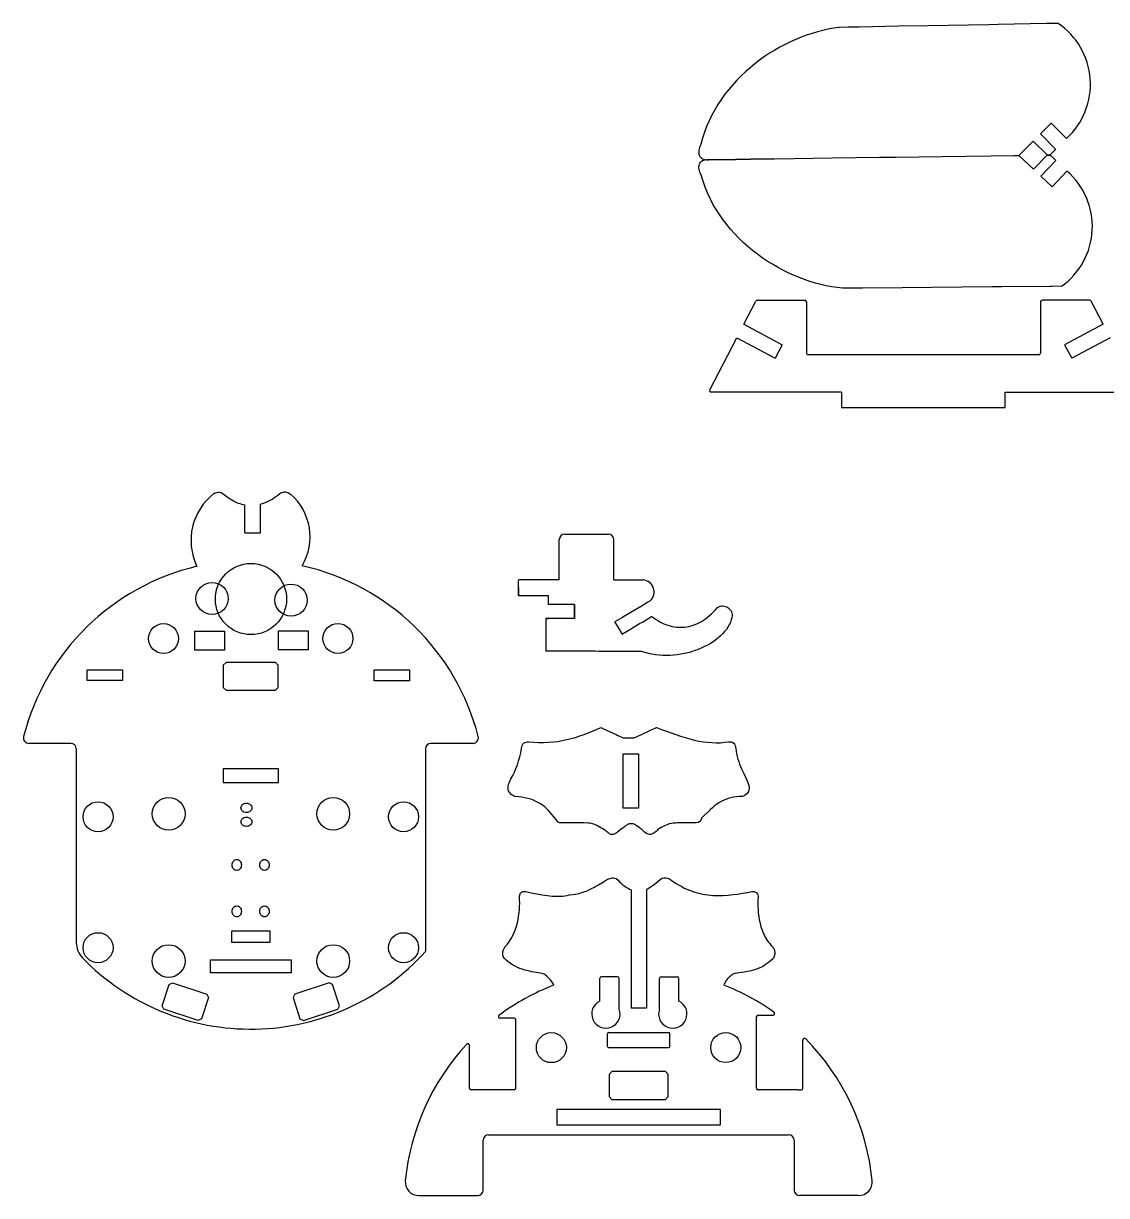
# Model space of a CAD drawing. Extents: x 54 to 355, y 16 to 245.
# Drawn here: x 53.6 to 252.1, y 30.2 to 245.1 of the extents above; entities that cross this region are included whole.
import ezdxf

# ---------------------------------------------------------------- set-up
doc = ezdxf.new("R2010")
doc.units = 0
doc.layers.get('0').update_dxf_attribs({"linetype": 'CONTINUOUS'})
doc.layers.add('LAYER_0', color=7, linetype='CONTINUOUS')

msp = doc.modelspace()

# ---------------------------------------------------------------- linework, layer by layer
at = {"linetype": 'CONTINUOUS'}
for p, q in [((241.97, 226.85), (239.99, 224.88)), ((244.78, 224.04), (241.97, 226.85)), ((238.68, 223.57), (236.06, 220.95)), ((238.68, 223.57), (241.22, 221.03)), ((242.81, 222.05), (239.99, 224.88)), ((238.75, 218.39), (236.06, 220.93)), ((238.75, 218.39), (241.22, 221)), ((242.84, 220.01), (240.1, 217.11)), ((242.13, 215.19), (240.1, 217.11)), ((244.86, 218.08), (242.13, 215.19)), ((185.63, 190.01), (187.81, 194.21)), ((188.08, 194.38), (196.81, 194.38)), ((197.11, 194.08), (197.11, 184.68)), ((240, 194.08), (240, 184.68)), ((249.03, 194.38), (240.3, 194.38)), ((251.47, 190.01), (249.29, 194.21)), ((185.63, 190.01), (192.68, 186.23)), ((251.47, 190.01), (244.43, 186.23)), ((179.39, 177.97), (184.35, 187.52)), ((184.34, 187.52), (191.36, 183.76)), ((252.76, 187.52), (245.75, 183.76)), ((192.68, 186.23), (191.36, 183.76)), ((244.43, 186.23), (245.75, 183.76)), ((239.7, 184.38), (197.41, 184.38)), ((203.55, 177.53), (179.65, 177.53)), ((203.55, 177.53), (203.55, 174.73)), ((233.55, 174.73), (233.55, 177.53)), ((233.55, 177.53), (257.46, 177.53)), ((203.55, 174.73), (233.55, 174.73)), ((97.03, 151.76), (97.03, 156.99)), ((94.18, 151.76), (94.18, 156.85)), ((94.18, 151.76), (97.03, 151.76)), ((151.81, 143.11), (151.81, 150.51)), ((152.81, 151.51), (160.81, 151.51)), ((161.81, 143.11), (161.81, 150.51)), ((161.81, 143.11), (161.81, 150.51)), ((151.81, 143.11), (144.31, 143.11)), ((144.31, 140.21), (144.31, 143.01)), ((161.81, 143.11), (167.17, 143.12)), ((144.31, 141.71), (144.31, 140.21)), ((149.82, 140.21), (144.31, 140.21)), ((149.82, 140.21), (144.31, 140.21)), ((149.82, 138.61), (149.82, 140.21)), ((151.81, 138.61), (149.82, 138.61)), ((154.57, 138.61), (151.81, 138.61)), ((154.57, 138.61), (154.57, 136.01)), ((154.57, 136.01), (154.57, 138.61)), ((154.57, 136.01), (149.32, 136.01)), ((149.32, 136.01), (149.32, 130.02)), ((149.32, 136.01), (149.82, 136.01)), ((163.5, 114.17), (165.55, 114.16)), ((62.28, 113.14), (54.59, 113.14)), ((63.28, 112.14), (63.28, 76.59)), ((127.28, 112.14), (127.28, 102.74)), ((135.97, 113.14), (128.28, 113.14)), ((127.28, 102.74), (127.28, 75.01)), ((164.98, 86.29), (164.98, 64.59)), ((167.78, 86.38), (167.78, 64.59)), ((159.23, 67.34), (159.23, 70.04)), ((161.88, 70.34), (159.53, 70.34)), ((162.5, 70.34), (161.88, 70.34)), ((162.8, 64.39), (162.8, 70.04)), ((170.16, 64.39), (170.16, 70.04)), ((170.46, 70.34), (171.08, 70.34)), ((171.08, 70.34), (173.43, 70.34)), ((173.73, 67.34), (173.73, 70.04)), ((159.23, 65.87), (159.23, 67.34)), ((173.73, 65.87), (173.73, 67.34)), ((167.78, 64.59), (164.98, 64.59)), ((143.54, 62.73), (140.92, 62.73)), ((143.84, 49.93), (143.84, 62.43)), ((187.96, 49.91), (187.96, 63.03)), ((188.26, 63.33), (189.26, 63.33)), ((189.26, 63.33), (190.99, 63.33)), ((160.65, 57.55), (160.65, 59.9)), ((160.85, 60.1), (171.85, 60.1)), ((172.05, 57.55), (172.05, 59.9)), ((196.46, 49.91), (196.46, 58.74)), ((135.34, 49.93), (135.34, 57.75)), ((160.85, 57.35), (171.85, 57.35)), ((161.51, 57.35), (171.19, 57.35)), ((143.54, 49.63), (135.64, 49.63)), ((188.96, 49.61), (187.96, 49.61)), ((195.46, 49.61), (188.26, 49.61)), ((195.46, 49.61), (196.16, 49.61)), ((151.35, 46.02), (151.35, 43.22)), ((181.35, 46.02), (151.35, 46.02)), ((181.35, 43.22), (181.35, 46.02)), ((151.35, 43.22), (181.35, 43.22)), ((138.85, 41.37), (193.85, 41.37)), ((137.85, 31.23), (137.85, 40.37)), ((194.85, 40.37), (194.85, 31.23)), ((126.07, 30.23), (136.85, 30.23)), ((206.67, 30.23), (195.85, 30.23))]:
    msp.add_line(p, q, dxfattribs=at)
msp.add_lwpolyline([(163.5, 111.24), (166.3, 111.24), (166.3, 101.24), (163.5, 101.24)], close=True, dxfattribs=at)
for centre, radius, start, end in [((235.74, 233.99), 13.43, 312.2789, 56.1036), ((236.09, 207.89), 13.43, 305.4531, 49.2778), ((188.08, 194.08), 0.3, 90, 152.5768), ((196.81, 194.08), 0.3, 0, 90), ((240.3, 194.08), 0.3, 90, 180), ((249.03, 194.08), 0.3, 27.4232, 90), ((197.41, 184.68), 0.3, 180, 270), ((239.7, 184.68), 0.3, 270, 360), ((179.65, 177.83), 0.3, 152.5768, 270), ((95.18, 150.35), 10.88, 127.4644, 205.9158), ((95.72, 150.99), 10.41, 329.4787, 49.0664), ((152.81, 150.51), 1, 90, 180), ((160.81, 150.51), 1, 0, 90), ((95.28, 103.75), 43, 103.2851, 165.6762), ((95.28, 103.75), 43, 14.3238, 77.3668), ((166.93, 140.89), 2.25, 313.6072, 83.6793), ((54.59, 114.14), 1, 165.6762, 270), ((135.97, 114.14), 1, 270, 14.3238), ((62.28, 112.14), 1, 0, 90), ((128.28, 112.14), 1, 90, 179.9879), ((156.63, 93.17), 5.38, 76.2405, 94.2387), ((173.65, 88.28), 10.26, 90.8742, 99.4553), ((67.28, 76.59), 4, 180.0073, 224.1073), ((95.28, 103.79), 43.04, 224.1632, 318.0262), ((166.38, 28.71), 43.03, 111.2677, 126.572), ((159.53, 70.04), 0.3, 90, 180), ((162.5, 70.04), 0.3, 0, 90), ((170.46, 70.04), 0.3, 90, 180), ((173.43, 70.04), 0.3, 0, 90), ((166.37, 28.74), 43, 54.7916, 68.7248), ((160.35, 63.53), 2.6, 115.3793, 19.5233), ((172.61, 63.53), 2.6, 160.4767, 64.6207), ((140.92, 63.03), 0.3, 126.572, 270), ((143.54, 62.43), 0.3, 0, 90), ((188.26, 63.03), 0.3, 90, 180), ((190.99, 63.63), 0.3, 270, 54.7916), ((135.04, 57.75), 0.3, 0, 137.204), ((160.85, 59.9), 0.2, 90, 180), ((171.85, 59.9), 0.2, 0, 90), ((196.76, 58.74), 0.3, 44.6265, 180), ((166.37, 28.74), 43, 5.65, 44.6265), ((166.37, 28.74), 43, 137.204, 174.3798), ((160.85, 57.55), 0.2, 180, 270), ((171.85, 57.55), 0.2, 270, 0), ((135.64, 49.93), 0.3, 180, 270), ((143.54, 49.93), 0.3, 270, 0), ((188.26, 49.91), 0.3, 180, 270), ((196.16, 49.91), 0.3, 270, 0), ((138.85, 40.37), 1, 90, 180), ((193.85, 40.37), 1, 0, 90), ((126.07, 32.73), 2.5, 174.8289, 270.0159), ((206.67, 32.73), 2.5, 269.984, 5.684), ((136.85, 31.23), 1, 270, 0), ((195.85, 31.23), 1, 180, 270)]:
    msp.add_arc(centre, radius, start, end, dxfattribs=at)
at = {"layer": 'LAYER_0', "color": 0}
for points in [[(243.23, 245.14), (241.5, 245.11), (241.07, 245.1), (232.25, 244.94), (230.52, 244.91), (219.39, 244.71), (214.03, 244.61), (206.76, 244.48), (204.78, 244.44), (203.16, 244.41), (203.05, 244.41), (202.08, 244.27), (201.1, 244.09), (200.11, 243.87), (199.12, 243.61), (198.13, 243.32), (197.13, 242.99), (196.14, 242.62), (195.16, 242.21), (194.18, 241.77), (193.2, 241.3), (192.24, 240.79), (191.29, 240.24), (190.36, 239.66), (189.43, 239.05), (188.53, 238.41), (187.64, 237.73), (186.78, 237.02), (185.94, 236.29), (185.13, 235.52), (184.34, 234.72), (183.59, 233.89), (182.86, 233.03), (182.17, 232.14), (181.51, 231.23), (180.89, 230.29), (180.3, 229.32), (179.76, 228.32), (179.26, 227.3), (178.81, 226.25), (178.4, 225.18), (178.04, 224.08), (177.74, 222.96), (177.62, 222.69), (177.51, 222.42), (177.44, 222.15), (177.39, 221.9), (177.37, 221.64), (177.37, 221.4), (177.41, 221.17), (177.47, 220.96), (177.57, 220.76), (177.69, 220.59), (177.86, 220.44), (178.05, 220.32), (178.28, 220.23), (178.55, 220.17), (178.86, 220.14), (179.2, 220.15), (180.75, 220.17), (184.12, 220.22), (186.88, 220.26), (191.27, 220.32), (201.8, 220.47), (210.5, 220.59), (213.43, 220.63), (221.99, 220.75), (230.9, 220.88), (235.1, 220.94), (236.06, 220.95)], [(241.22, 221.03), (241.8, 221.03), (242.4, 221.65), (242.7, 221.94), (242.81, 222.05)], [(243.88, 196.95), (242.16, 196.93), (241.72, 196.93), (232.9, 196.85), (231.17, 196.83), (220.04, 196.73), (214.68, 196.68), (207.41, 196.62), (205.43, 196.6), (203.81, 196.58), (203.7, 196.58), (202.72, 196.7), (201.74, 196.85), (200.74, 197.04), (199.75, 197.27), (198.75, 197.54), (197.75, 197.85), (196.75, 198.19), (195.75, 198.57), (194.76, 198.98), (193.77, 199.43), (192.8, 199.91), (191.83, 200.43), (190.88, 200.98), (189.94, 201.57), (189.02, 202.19), (188.12, 202.84), (187.24, 203.52), (186.38, 204.24), (185.54, 204.99), (184.74, 205.77), (183.96, 206.57), (183.21, 207.41), (182.49, 208.28), (181.81, 209.18), (181.16, 210.1), (180.55, 211.05), (179.98, 212.03), (179.46, 213.04), (178.97, 214.08), (178.54, 215.14), (178.15, 216.23), (177.81, 217.34), (177.68, 217.6), (177.58, 217.87), (177.49, 218.14), (177.44, 218.39), (177.41, 218.65), (177.41, 218.89), (177.44, 219.12), (177.49, 219.33), (177.58, 219.53), (177.71, 219.7), (177.86, 219.86), (178.06, 219.99), (178.29, 220.08), (178.55, 220.15), (178.86, 220.19), (179.2, 220.19), (180.75, 220.21), (184.12, 220.25), (186.88, 220.29), (191.27, 220.34), (201.8, 220.48), (210.5, 220.59), (213.43, 220.63), (221.99, 220.75), (230.9, 220.86), (235.1, 220.92), (236.06, 220.93)], [(241.22, 221), (241.8, 221), (242.42, 220.41), (242.72, 220.12), (242.84, 220.01)], [(88.57, 158.98), (88.71, 159.06), (88.99, 159.16), (89.27, 159.2), (89.54, 159.18), (89.82, 159.11), (90.09, 158.98), (90.36, 158.79), (90.92, 158.35), (91.49, 157.95), (92.07, 157.61), (92.66, 157.32), (92.96, 157.2), (93.26, 157.09), (93.56, 156.99), (93.87, 156.91), (94.18, 156.85)], [(97.03, 156.99), (97.42, 157.11), (97.76, 157.23), (98.1, 157.38), (98.45, 157.54), (98.8, 157.72), (99.15, 157.93), (99.51, 158.15), (99.87, 158.39), (100.23, 158.66), (100.6, 158.94), (100.79, 159.06), (100.99, 159.15), (101.19, 159.2), (101.4, 159.23), (101.61, 159.23), (101.82, 159.19), (102.03, 159.13), (102.25, 159.04), (102.54, 158.86)], [(168.48, 139.26), (168.05, 139.01), (167.46, 138.66), (167.23, 138.51), (166.97, 138.36), (163.77, 136.45), (163.25, 136.14), (162, 135.4), (162.01, 135.37), (163.32, 133.17), (163.68, 133.39), (163.82, 133.47), (165.03, 134.2), (165.53, 134.49), (166.53, 135.09), (167.03, 135.38), (168.24, 136.11), (168.38, 136.19), (168.68, 136.37), (168.74, 136.41), (169.11, 136.14), (169.47, 135.89), (169.85, 135.65), (170.22, 135.44), (170.59, 135.25), (170.97, 135.08), (171.35, 134.92), (171.73, 134.79), (172.11, 134.68), (172.5, 134.58), (172.88, 134.51), (173.27, 134.46), (173.65, 134.43), (174.04, 134.42), (174.42, 134.43), (174.81, 134.46), (175.19, 134.52), (175.58, 134.59), (175.96, 134.69), (176.34, 134.81), (176.73, 134.95), (177.11, 135.12), (177.48, 135.3), (177.86, 135.51), (178.24, 135.74), (178.61, 136), (178.98, 136.27), (179.35, 136.58), (179.71, 136.9), (180.08, 137.25), (180.43, 137.62), (180.79, 138.02), (181.03, 138.17), (181.27, 138.27), (181.52, 138.33), (181.77, 138.34), (182.02, 138.32), (182.26, 138.26), (182.49, 138.17), (182.71, 138.04), (182.91, 137.89), (183.08, 137.7), (183.24, 137.5), (183.36, 137.27), (183.44, 137.03), (183.49, 136.77), (183.5, 136.49), (183.46, 136.21), (183.34, 135.76), (183.18, 135.31), (182.97, 134.88), (182.72, 134.45), (182.44, 134.03), (182.11, 133.62), (181.75, 133.23), (181.36, 132.84), (180.94, 132.48), (180.48, 132.12), (180, 131.78), (179.5, 131.46), (178.97, 131.16), (178.41, 130.87), (177.84, 130.61), (177.25, 130.36), (176.64, 130.14), (176.02, 129.94), (175.39, 129.76), (174.75, 129.61), (174.09, 129.48), (173.43, 129.38), (172.77, 129.3), (172.1, 129.25), (171.44, 129.23), (170.77, 129.25), (170.11, 129.29), (169.45, 129.37), (168.8, 129.48), (168.15, 129.62), (167.52, 129.79), (166.9, 130.01), (165.87, 130.01), (165.56, 130.01), (163.57, 130.01), (163.09, 130.01), (160.91, 130.01), (160.31, 130.01), (159.05, 130.01), (158.4, 130.02), (155.68, 130.02), (154.26, 130.02), (152.81, 130.02), (151.35, 130.02), (149.32, 130.02)], [(84.93, 133.7), (90.42, 133.7), (90.43, 130.22), (84.93, 130.25)], [(84.93, 133.7), (84.93, 130.25)], [(100.29, 133.75), (105.78, 133.75), (105.8, 130.27), (100.29, 130.29)], [(100.29, 133.75), (100.29, 130.29)], [(151.24, 99.17), (150.1, 100.51), (149.8, 100.85), (149.47, 101.17), (149.13, 101.48), (148.76, 101.77), (148.38, 102.03), (147.96, 102.28), (147.53, 102.51), (147.06, 102.71), (146.57, 102.89), (146.06, 103.04), (145.51, 103.18), (144.93, 103.28), (144.32, 103.36), (143.67, 103.4), (143.42, 103.51), (143.2, 103.64), (143.01, 103.77), (142.84, 103.92), (142.7, 104.08), (142.59, 104.25), (142.51, 104.43), (142.46, 104.63), (142.43, 104.84), (142.42, 105.06), (142.44, 105.29), (142.49, 105.53), (142.57, 105.79), (142.67, 106.05), (142.79, 106.33), (142.93, 106.61), (143.27, 107.23), (143.58, 107.87), (143.87, 108.53), (144.12, 109.22), (144.35, 109.92), (144.55, 110.66), (144.73, 111.42), (144.87, 112.21), (144.92, 112.5), (145, 112.75), (145.11, 112.97), (145.26, 113.14), (145.45, 113.28), (145.66, 113.38), (145.91, 113.43), (146.2, 113.45), (147.12, 113.36), (148.03, 113.31), (148.93, 113.3), (149.8, 113.33), (150.66, 113.4), (151.51, 113.5), (152.35, 113.64), (153.17, 113.82), (153.98, 114.01), (154.78, 114.24), (155.57, 114.49), (156.35, 114.77), (157.13, 115.07), (157.89, 115.38), (158.65, 115.71), (159.41, 116.06), (159.68, 115.94), (159.78, 115.89), (160.36, 115.62), (160.7, 115.46), (162.21, 114.77), (162.55, 114.61), (163.12, 114.34), (163.23, 114.29), (163.5, 114.17)], [(165.54, 114.16), (165.95, 114.34), (167.15, 114.9), (167.93, 115.26), (168.66, 115.61), (168.98, 115.76), (169.53, 116.01), (169.59, 116.04), (169.64, 116.06), (170.54, 115.71), (171.43, 115.37), (172.31, 115.04), (173.18, 114.74), (174.04, 114.45), (174.89, 114.19), (175.72, 113.96), (176.56, 113.75), (177.37, 113.57), (178.18, 113.43), (178.99, 113.33), (179.78, 113.27), (180.56, 113.24), (181.33, 113.26), (182.09, 113.33), (182.85, 113.45), (183.13, 113.44), (183.38, 113.39), (183.59, 113.29), (183.77, 113.15), (183.92, 112.97), (184.03, 112.75), (184.12, 112.5), (184.18, 112.21), (184.22, 111.7), (184.3, 111.21), (184.41, 110.72), (184.54, 110.25), (184.69, 109.79), (184.86, 109.34), (185.23, 108.46), (185.62, 107.62), (186.01, 106.79), (186.19, 106.39), (186.36, 105.99), (186.51, 105.59), (186.64, 105.19), (186.63, 104.89), (186.58, 104.6), (186.49, 104.34), (186.36, 104.1), (186.19, 103.89), (185.96, 103.7), (185.7, 103.54), (185.38, 103.4), (184.8, 103.39), (184.26, 103.34), (183.74, 103.26), (183.24, 103.16), (182.77, 103.03), (182.31, 102.87), (181.87, 102.68), (181.45, 102.47), (181.05, 102.22), (180.65, 101.96), (180.26, 101.66), (179.88, 101.34), (179.51, 100.99), (177.87, 99.44)], [(171.97, 98.4), (171.71, 98.29), (171.41, 98.16), (171.11, 98.02), (170.5, 97.71), (169.89, 97.36), (169.72, 97.17), (169.55, 96.99), (169.38, 96.84), (169.21, 96.72), (169.04, 96.61), (168.87, 96.54), (168.69, 96.49), (168.52, 96.46), (168.34, 96.46), (168.16, 96.49), (167.99, 96.55), (167.8, 96.63), (167.62, 96.74), (167.44, 96.88), (167.25, 97.05), (167.07, 97.25), (166.92, 97.37), (166.77, 97.48), (166.63, 97.58), (166.5, 97.67), (166.25, 97.84), (166.02, 98.01), (165.9, 98.11), (165.77, 98.19), (165.64, 98.26), (165.51, 98.32), (165.37, 98.36), (165.24, 98.39), (165.1, 98.4), (164.97, 98.4), (164.83, 98.4), (164.7, 98.37), (164.57, 98.34), (164.44, 98.3), (164.31, 98.24), (164.19, 98.17), (164.06, 98.09), (163.95, 98.01), (163.68, 97.79), (163.08, 97.34), (162.74, 97.08), (162.72, 97.06), (162.69, 97.04), (162.65, 97.01), (162.32, 96.76), (162.18, 96.66), (162.15, 96.64), (162.12, 96.62), (161.97, 96.53), (161.82, 96.47), (161.67, 96.43), (161.53, 96.42), (161.38, 96.42), (161.24, 96.46), (161.09, 96.51), (160.95, 96.6), (160.88, 96.66), (160.82, 96.71), (160.76, 96.76), (160.69, 96.81), (160.38, 97.06), (160.31, 97.12), (160.24, 97.17), (160.19, 97.21), (160.15, 97.24), (160.11, 97.27), (159.78, 97.48), (159.45, 97.68), (159.12, 97.86), (158.79, 98.03), (158.45, 98.18), (158.12, 98.32), (157.91, 98.4)], [(150.81, 68.83), (150.72, 68.99), (150.61, 69.18), (150.49, 69.37), (150.34, 69.57), (150.18, 69.77), (149.83, 70.16), (149.64, 70.35), (149.44, 70.52), (149.24, 70.67), (149.03, 70.8), (148.83, 70.9), (148.62, 70.97), (148.28, 71.03), (147.54, 71.14), (147.15, 71.21), (146.74, 71.28), (146.33, 71.37), (145.9, 71.47), (145.47, 71.58), (145.03, 71.72), (144.58, 71.88), (144.13, 72.07), (143.69, 72.29), (143.24, 72.54), (142.79, 72.83), (142.36, 73.15), (141.92, 73.52), (141.76, 73.7), (141.64, 73.89), (141.54, 74.08), (141.48, 74.27), (141.45, 74.45), (141.44, 74.64), (141.45, 74.81), (141.48, 74.98), (141.58, 75.29), (141.63, 75.43), (141.69, 75.55), (141.75, 75.66), (141.81, 75.75), (141.86, 75.82), (141.89, 75.87), (142.3, 76.35), (142.66, 76.85), (142.99, 77.38), (143.28, 77.92), (143.54, 78.49), (143.76, 79.06), (143.96, 79.65), (144.12, 80.24), (144.26, 80.84), (144.36, 81.44), (144.45, 82.05), (144.5, 82.65), (144.54, 83.24), (144.55, 83.83), (144.54, 84.41), (144.52, 84.98), (144.54, 85.14), (144.56, 85.29), (144.59, 85.41), (144.62, 85.52), (144.65, 85.62), (144.7, 85.7), (144.8, 85.82), (144.95, 85.9), (145.14, 85.94), (145.26, 85.95), (145.38, 85.96), (145.53, 85.97), (145.69, 85.97), (146.68, 85.76), (147.67, 85.56), (148.65, 85.38), (149.62, 85.24), (150.1, 85.19), (150.57, 85.15), (151.03, 85.12), (151.49, 85.11), (151.95, 85.12), (152.39, 85.15), (152.83, 85.2), (153.26, 85.26), (153.68, 85.34), (154.78, 85.51), (155.11, 85.57), (155.44, 85.64), (155.78, 85.73), (156.13, 85.83), (156.5, 85.96), (156.91, 86.13), (157.35, 86.33), (157.6, 86.45), (157.85, 86.58), (158.12, 86.72), (158.4, 86.87), (159.02, 87.22), (159.71, 87.62), (160.08, 87.85), (160.48, 88.1), (160.67, 88.22), (160.87, 88.32), (161.07, 88.39), (161.29, 88.45), (161.51, 88.47), (161.74, 88.47), (161.98, 88.44), (162.24, 88.38), (162.58, 88.03), (162.91, 87.72), (163.23, 87.43), (163.54, 87.17), (163.85, 86.94), (164.14, 86.74), (164.42, 86.57), (164.7, 86.42), (164.97, 86.29), (164.98, 86.29)], [(167.78, 86.38), (167.86, 86.41), (168.09, 86.54), (168.55, 86.82), (169.02, 87.16), (169.5, 87.53), (170, 87.94), (170.52, 88.38), (170.75, 88.45), (170.98, 88.49), (171.2, 88.5), (171.42, 88.48), (171.64, 88.43), (171.86, 88.35), (172.07, 88.24), (172.28, 88.1), (172.77, 87.75), (173.26, 87.43), (173.75, 87.14), (174.24, 86.87), (174.72, 86.62), (175.21, 86.4), (175.69, 86.2), (176.18, 86.02), (176.66, 85.87), (177.14, 85.73), (177.62, 85.61), (178.1, 85.51), (178.57, 85.43), (179.04, 85.36), (179.51, 85.31), (179.98, 85.27), (180.91, 85.24), (181.83, 85.25), (182.74, 85.31), (183.63, 85.4), (184.51, 85.52), (185.38, 85.66), (186.23, 85.81), (187.07, 85.97), (187.23, 85.97), (187.37, 85.97), (187.5, 85.96), (187.61, 85.94), (187.79, 85.88), (187.93, 85.8), (188.03, 85.68), (188.11, 85.52), (188.17, 85.34), (188.23, 85.12), (188.21, 84.25), (188.21, 83.74), (188.22, 83.2), (188.25, 82.63), (188.29, 82.03), (188.36, 81.42), (188.46, 80.79), (188.6, 80.15), (188.77, 79.5), (188.99, 78.86), (189.25, 78.23), (189.4, 77.91), (189.56, 77.6), (189.74, 77.3), (189.93, 77), (190.14, 76.7), (190.37, 76.42), (190.61, 76.14), (190.87, 75.87), (190.95, 75.78), (191.04, 75.67), (191.11, 75.55), (191.17, 75.41), (191.26, 75.11), (191.3, 74.78), (191.3, 74.61), (191.28, 74.44), (191.25, 74.27), (191.21, 74.11), (191.14, 73.95), (191.06, 73.79), (190.96, 73.65), (190.84, 73.52), (190.49, 73.22), (190.15, 72.94), (189.81, 72.69), (189.46, 72.46), (189.1, 72.25), (188.74, 72.06), (188.36, 71.9), (187.97, 71.75), (187.57, 71.61), (187.15, 71.49), (186.71, 71.38), (186.24, 71.29), (185.76, 71.2), (185.25, 71.12), (184.71, 71.04), (184.13, 70.97), (184.03, 70.95), (183.91, 70.92), (183.78, 70.87), (183.64, 70.8), (183.49, 70.71), (183.32, 70.6), (183.16, 70.48), (182.99, 70.33), (182.82, 70.17), (182.66, 69.99), (182.49, 69.79), (182.33, 69.57), (182.19, 69.32), (182.05, 69.06), (181.95, 68.82)], [(171.25, 52.95), (161.45, 52.95), (160.95, 52.45), (160.95, 48.37), (161.45, 47.87), (171.25, 47.87)], [(171.25, 52.95), (168.83, 52.95)], [(168.95, 47.87), (171.25, 47.87), (171.75, 48.37), (171.75, 52.45), (171.25, 52.95), (171.25, 52.95)]]:
    msp.add_lwpolyline(points, dxfattribs=at)
for points in [[(99.8, 127.96), (90.72, 127.96), (90.22, 127.46), (90.22, 123.38), (90.72, 122.88), (99.8, 122.88), (100.3, 123.38), (100.3, 127.46), (99.8, 127.96)], [(65.25, 126.64), (71.75, 126.64), (71.75, 124.64), (65.25, 124.64), (65.25, 126.64)], [(117.87, 126.62), (124.37, 126.62), (124.37, 124.62), (117.87, 124.62), (117.87, 126.62)], [(90.18, 108.46), (90.18, 105.96), (100.34, 105.96), (100.34, 108.46), (90.18, 108.46)], [(95.46, 101.31), (95.44, 101.14), (95.38, 100.98), (95.29, 100.83), (95.17, 100.71), (95.02, 100.6), (94.85, 100.52), (94.66, 100.47), (94.46, 100.45), (94.26, 100.47), (94.07, 100.52), (93.9, 100.6), (93.75, 100.71), (93.63, 100.83), (93.54, 100.98), (93.48, 101.14), (93.46, 101.31), (93.48, 101.49), (93.54, 101.65), (93.63, 101.79), (93.75, 101.92), (93.9, 102.03), (94.07, 102.11), (94.26, 102.16), (94.46, 102.17), (94.66, 102.16), (94.85, 102.11), (95.02, 102.03), (95.17, 101.92), (95.29, 101.79), (95.38, 101.65), (95.44, 101.49), (95.46, 101.31)], [(95.46, 98.77), (95.44, 98.6), (95.38, 98.44), (95.29, 98.29), (95.17, 98.17), (95.02, 98.06), (94.85, 97.98), (94.66, 97.93), (94.46, 97.91), (94.26, 97.93), (94.07, 97.98), (93.9, 98.06), (93.75, 98.17), (93.63, 98.29), (93.54, 98.44), (93.48, 98.6), (93.46, 98.77), (93.48, 98.95), (93.54, 99.11), (93.63, 99.25), (93.75, 99.38), (93.9, 99.49), (94.07, 99.57), (94.26, 99.62), (94.46, 99.63), (94.66, 99.62), (94.85, 99.57), (95.02, 99.49), (95.17, 99.38), (95.29, 99.25), (95.38, 99.11), (95.44, 98.95), (95.46, 98.77)], [(92.69, 89.84), (92.52, 89.86), (92.36, 89.92), (92.21, 90.01), (92.09, 90.13), (91.98, 90.28), (91.91, 90.45), (91.86, 90.64), (91.84, 90.84), (91.86, 91.04), (91.91, 91.23), (91.98, 91.4), (92.09, 91.55), (92.21, 91.67), (92.36, 91.76), (92.52, 91.82), (92.69, 91.84), (92.86, 91.82), (93.02, 91.76), (93.16, 91.67), (93.29, 91.55), (93.39, 91.4), (93.47, 91.23), (93.52, 91.04), (93.54, 90.84), (93.52, 90.64), (93.47, 90.45), (93.39, 90.28), (93.29, 90.13), (93.16, 90.01), (93.02, 89.92), (92.86, 89.86), (92.69, 89.84)], [(97.77, 89.84), (97.6, 89.86), (97.44, 89.92), (97.29, 90.01), (97.17, 90.13), (97.06, 90.28), (96.99, 90.45), (96.94, 90.64), (96.92, 90.84), (96.94, 91.04), (96.99, 91.23), (97.06, 91.4), (97.17, 91.55), (97.29, 91.67), (97.44, 91.76), (97.6, 91.82), (97.77, 91.84), (97.94, 91.82), (98.1, 91.76), (98.24, 91.67), (98.37, 91.55), (98.47, 91.4), (98.55, 91.23), (98.6, 91.04), (98.62, 90.84), (98.6, 90.64), (98.55, 90.45), (98.47, 90.28), (98.37, 90.13), (98.24, 90.01), (98.1, 89.92), (97.94, 89.86), (97.77, 89.84)], [(92.69, 81.34), (92.52, 81.36), (92.36, 81.42), (92.21, 81.51), (92.09, 81.63), (91.98, 81.78), (91.91, 81.95), (91.86, 82.14), (91.84, 82.34), (91.86, 82.54), (91.91, 82.73), (91.98, 82.9), (92.09, 83.05), (92.21, 83.17), (92.36, 83.26), (92.52, 83.32), (92.69, 83.34), (92.86, 83.32), (93.02, 83.26), (93.16, 83.17), (93.29, 83.05), (93.39, 82.9), (93.47, 82.73), (93.52, 82.54), (93.54, 82.34), (93.52, 82.14), (93.47, 81.95), (93.39, 81.78), (93.29, 81.63), (93.16, 81.51), (93.02, 81.42), (92.86, 81.36), (92.69, 81.34)], [(97.77, 81.34), (97.6, 81.36), (97.44, 81.42), (97.29, 81.51), (97.17, 81.63), (97.06, 81.78), (96.99, 81.95), (96.94, 82.14), (96.92, 82.34), (96.94, 82.54), (96.99, 82.73), (97.06, 82.9), (97.17, 83.05), (97.29, 83.17), (97.44, 83.26), (97.6, 83.32), (97.77, 83.34), (97.94, 83.32), (98.1, 83.26), (98.24, 83.17), (98.37, 83.05), (98.47, 82.9), (98.55, 82.73), (98.6, 82.54), (98.62, 82.34), (98.6, 82.14), (98.55, 81.95), (98.47, 81.78), (98.37, 81.63), (98.24, 81.51), (98.1, 81.42), (97.94, 81.36), (97.77, 81.34)], [(91.72, 78.69), (91.72, 76.69), (98.8, 76.69), (98.8, 78.69), (91.72, 78.69)], [(87.88, 71.08), (87.88, 73.48), (102.63, 73.48), (102.63, 71.08), (87.88, 71.08)], [(85.62, 62.34), (79.33, 64.39), (79.01, 65.02), (80.27, 68.9), (80.9, 69.22), (87.19, 67.17), (87.51, 66.54), (86.25, 62.66), (85.62, 62.34)], [(104.9, 62.34), (111.19, 64.39), (111.51, 65.02), (110.25, 68.9), (109.62, 69.22), (103.33, 67.17), (103.01, 66.54), (104.27, 62.66), (104.9, 62.34)]]:
    msp.add_lwpolyline(points, close=True, dxfattribs=at)
for points in [[(156.23, 98.54), (152.17, 98.54, -0.309037), (151.24, 99.17, -0.309037)], [(177.87, 99.44), (177.87, 99.44), (177.87, 99.44, -0.386849), (176.87, 98.54), (173.5, 98.54)]]:
    msp.add_lwpolyline(points, format="xyb", dxfattribs=at)
for centre, radius in [((95.29, 139.6), 6.53), ((88.16, 139.7), 2.95), ((102.64, 139.4), 2.95), ((79.26, 132.36), 2.75), ((111.23, 132.37), 2.75), ((80.2, 100.23), 3), ((110.38, 100.23), 3), ((67.26, 99.68), 2.75), ((123.26, 99.68), 2.75), ((67.26, 75.68), 2.75), ((123.26, 75.68), 2.75), ((80.2, 73.23), 3), ((110.38, 73.23), 3), ((150.35, 57.35), 2.75), ((182.32, 57.36), 2.75)]:
    msp.add_circle(centre, radius, dxfattribs=at)

doc.saveas('drawing.dxf')
